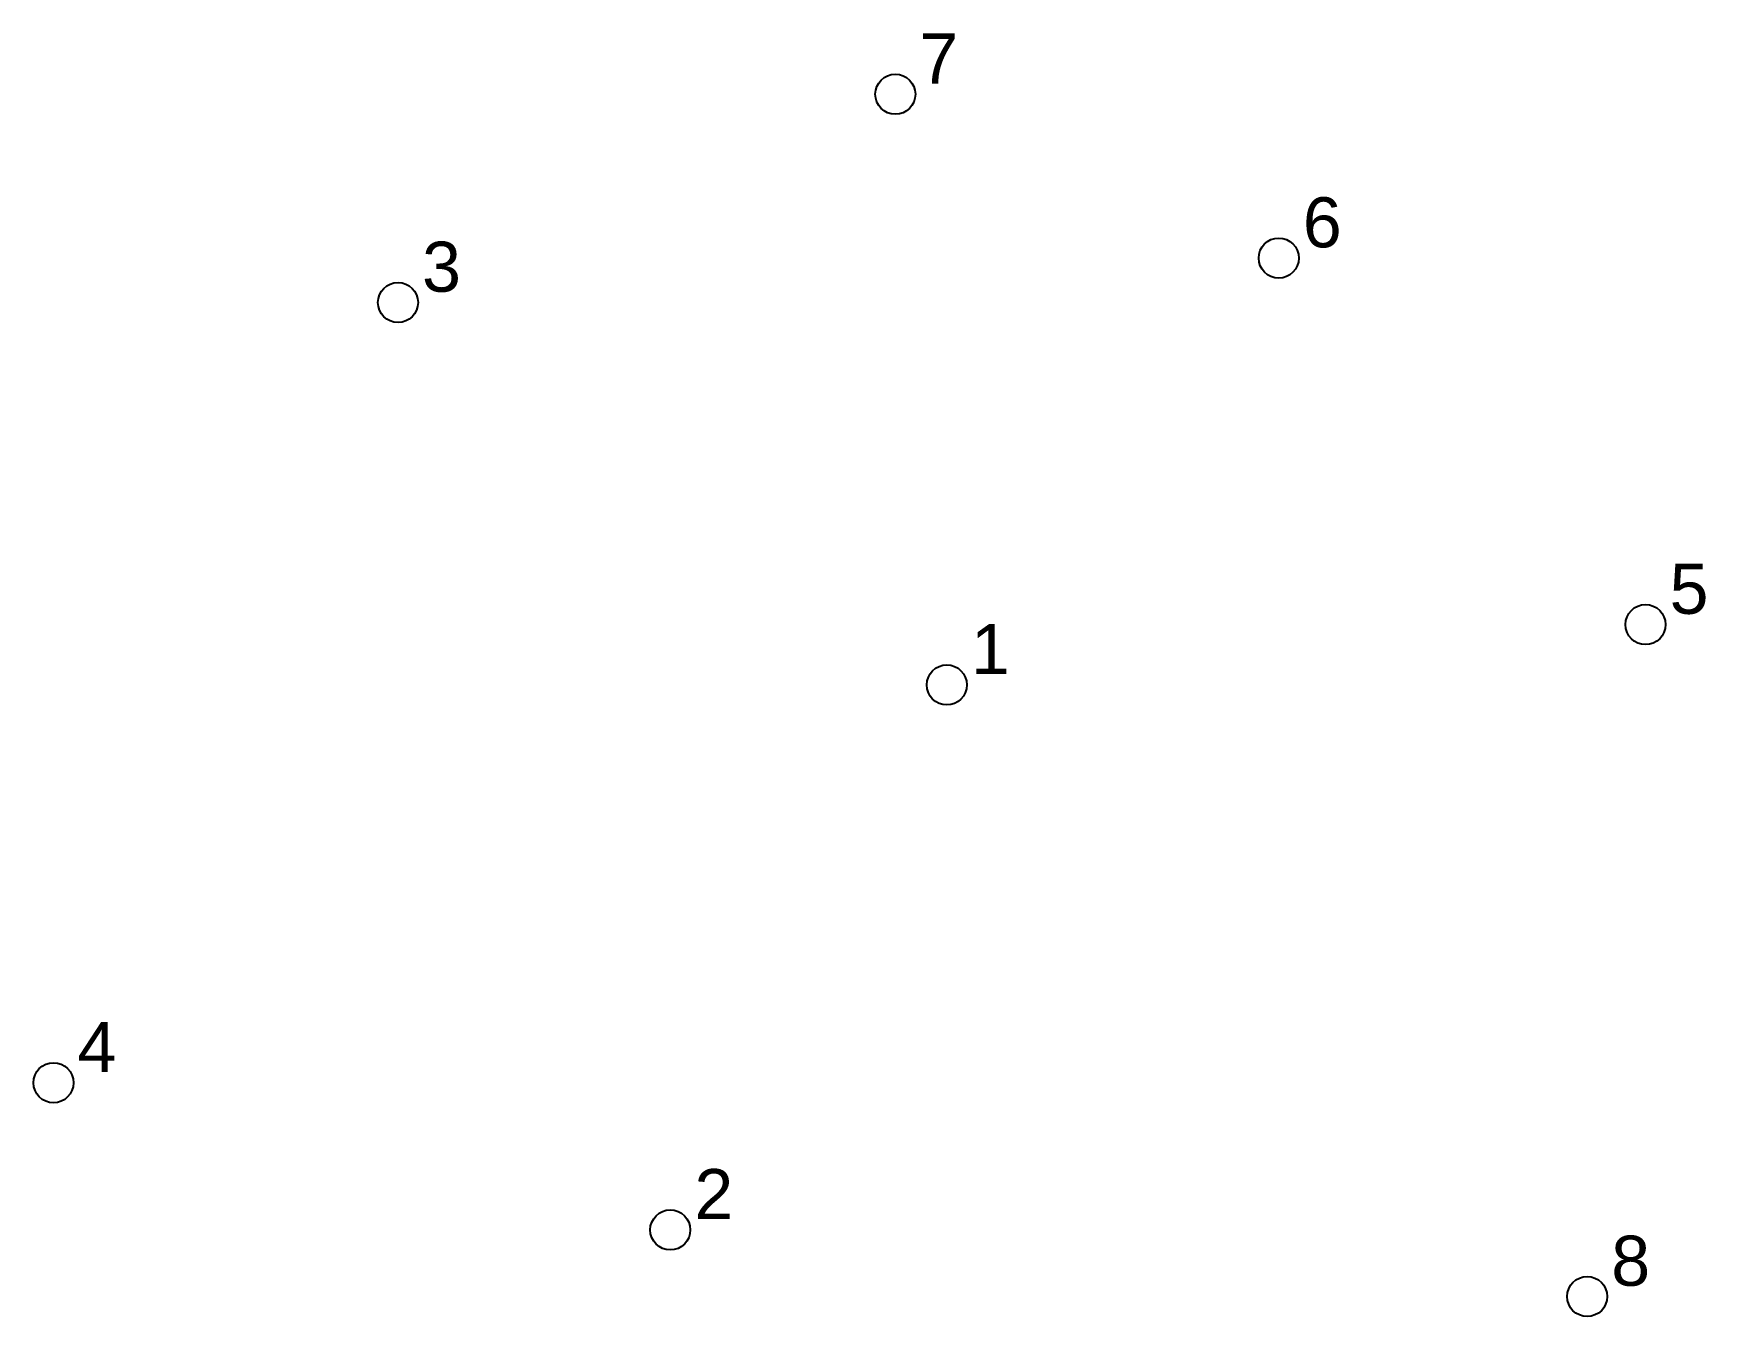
# Model space of a CAD drawing. Extents: x 82.5 to 165.9, y 70.4 to 134.4.
import ezdxf

# ---------------------------------------------------------------- set-up
doc = ezdxf.new("R2010")
doc.units = 0
doc.styles.add('Arial', font='arial.ttf')

# ---------------------------------------------------------------- blocks, each defined once
blk = doc.blocks.new('CORING')
blk.add_circle((0, 0), 1)
at = {"style": 'Arial'}
blk.add_attdef('ID', (1.201, 0.536), '', height=2.5, dxfattribs=at)

msp = doc.modelspace()

# ---------------------------------------------------------------- block references
for p, values in [((125.472, 131.347), {'ID': '7'}), ((144.608, 123.172), {'ID': '6'}), ((100.651, 120.956), {'ID': '3'}), ((162.912, 104.884), {'ID': '5'}), ((128.041, 101.874), {'ID': '1'}), ((83.456, 82.022), {'ID': '4'}), ((114.24, 74.679), {'ID': '2'}), ((160, 71.354), {'ID': '8'})]:
    msp.add_blockref('CORING', p).add_auto_attribs(values)

doc.saveas('drawing.dxf')
